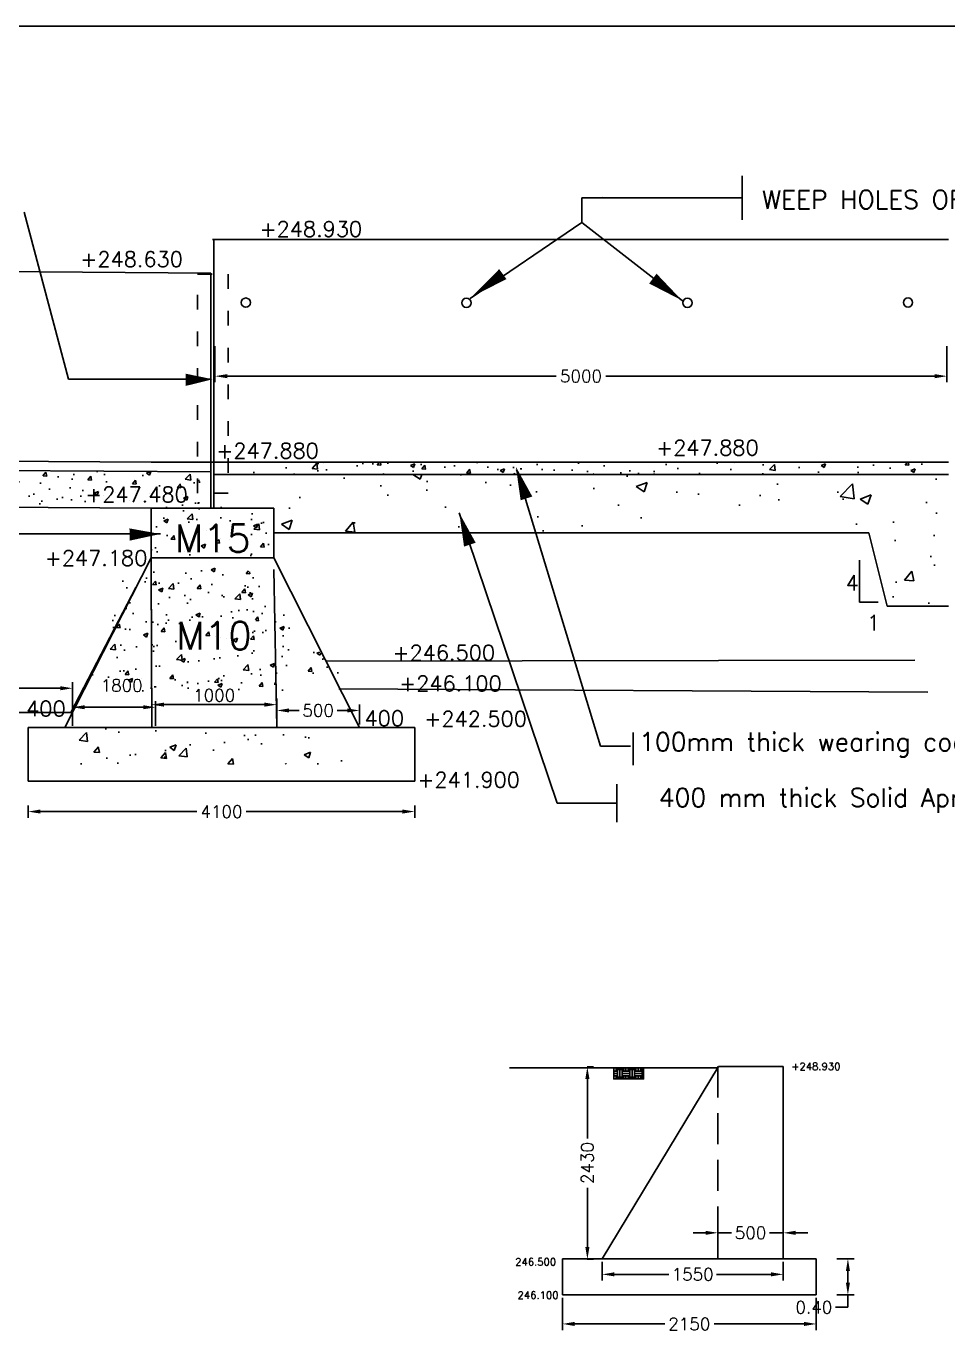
# Model space of a CAD drawing. Header units: inches. Extents: x 52682 to 53462, y 80994 to 81489.
# Drawn here: x 53153.9 to 53341.6, y 81222.1 to 81489.2 of the extents above; entities that cross this region are included whole.
import ezdxf

# ---------------------------------------------------------------- set-up
doc = ezdxf.new("R2010")
doc.units = ezdxf.units.IN
doc.header["$MEASUREMENT"] = 0
doc.linetypes.add('ACAD_ISO03W100', pattern=[30, 12, -18])
doc.linetypes.add('DASHED2', pattern=[9.525, 6.35, -3.175])
doc.layers.add('MEASUREMENT', color=7, linetype='Continuous')
doc.styles.add('rs', font='romans.shx')
doc.styles.get("Standard").update_dxf_attribs({"font": 'romans.shx'})
doc.dimstyles.new('ISO-25', dxfattribs={"dimtxt": 2.5, "dimasz": 2.5, "dimexe": 1.25, "dimexo": 0.625, "dimtad": 1, "dimtxsty": 'Standard', "dimcen": 2.5, "dimadec": 0, "dimazin": 0, "dimtfac": 1, "dimtmove": 0, "dimatfit": 3, "dimfxl": 1, "dimarcsym": 0})
pattern_1 = [(50, (53027.993, 82178.2555), (9.109233, -0.796954), [0.9525, -10.4775]), (355, (53027.993, 82178.2555), (-1.76214, 9.55283), [0.762, -8.382]), (100.451, (53028.752, 82178.189), (7.347125, 8.75583), [0.8095, -8.9045]), (46.1842, (53027.993, 82180.796), (13.55395, -2.10212), [1.42875, -15.71625]), (96.6356, (53029.122, 82180.62), (11.87021, 12.37128), [1.21425, -13.35675]), (351.184, (53027.993, 82180.796), (11.87023, 12.37126), [1.143, -12.573]), (21, (53029.263, 82180.1605), (7.580744, -5.113276), [0.9525, -10.4775]), (326, (53029.263, 82180.1605), (3.0901, 9.2094), [0.762, -8.382]), (71.4514, (53029.8945, 82179.734), (10.670825, 4.09614), [0.8095, -8.9045]), (37.5, (53027.9928, 82178.2555), (0.15443, 4.227752), [0, -8.2804, 0, -8.509, 0, -8.41375]), (7.5, (53027.9928, 82178.2555), (3.340983, 5.009029), [0, -4.8514, 0, -8.0899, 0, -3.20675]), (327.5, (53025.1607, 82178.2555), (6.77953, -0.286437), [0, -3.175, 0, -9.906, 0, -13.1445]), (317.5, (53023.8907, 82178.2555), (7.40646, 1.271325), [0, -4.1275, 0, -6.5786, 0, -9.3345])]

# ---------------------------------------------------------------- blocks, each defined once
blk = doc.blocks.new('*D279')
at = {"color": 0, "lineweight": -2, "transparency": 16777216}
for p, q in [((53163.3, 81346.52), (53163.3, 81351.54)), ((53165.8, 81350.29), (53177.7, 81350.29)), ((53180.2, 81346.52), (53180.2, 81351.54))]:
    blk.add_line(p, q, dxfattribs=at)
at = {"color": 0, "transparency": 16777216}
for points in [[(53165.8, 81350.71), (53165.8, 81349.88), (53163.3, 81350.29)], [(53177.7, 81350.71), (53177.7, 81349.88), (53180.2, 81350.29)]]:
    blk.add_solid(points, dxfattribs=at)
at = {"color": 0, "transparency": 16777216, "insert": (53173.31, 81354.73), "char_height": 2.5, "attachment_point": 5}
blk.add_mtext('1800', dxfattribs=at)
blk = doc.blocks.new('*D280')
at = {"color": 0, "lineweight": -2, "transparency": 16777216}
for p, q in [((53179.43, 81350.79), (53179.43, 81352.07)), ((53204.91, 81350.79), (53204.91, 81352.07)), ((53181.93, 81350.82), (53202.41, 81350.82))]:
    blk.add_line(p, q, dxfattribs=at)
at = {"color": 0, "transparency": 16777216}
for points in [[(53181.93, 81351.24), (53181.93, 81350.41), (53179.43, 81350.82)], [(53202.41, 81351.24), (53202.41, 81350.41), (53204.91, 81350.82)]]:
    blk.add_solid(points, dxfattribs=at)
at = {"color": 0, "transparency": 16777216, "insert": (53192.17, 81352.7), "char_height": 2.5, "attachment_point": 5}
blk.add_mtext('1000', dxfattribs=at)
blk = doc.blocks.new('*D293')
at = {"color": 0, "lineweight": -2, "transparency": 16777216}
for p, q in [((53268.16, 81276.99), (53269.45, 81276.99)), ((53268.2, 81274.49), (53268.2, 81262.39)), ((53268.2, 81240.23), (53268.2, 81252.33)), ((53268.16, 81237.73), (53269.45, 81237.73))]:
    blk.add_line(p, q, dxfattribs=at)
at = {"color": 0, "transparency": 16777216}
for points in [[(53267.79, 81274.49), (53268.62, 81274.49), (53268.2, 81276.99)], [(53267.79, 81240.23), (53268.62, 81240.23), (53268.2, 81237.73)]]:
    blk.add_solid(points, dxfattribs=at)
at = {"color": 0, "transparency": 16777216, "insert": (53268.2, 81257.36), "char_height": 2.5, "attachment_point": 5, "rotation": 90}
blk.add_mtext('2430', dxfattribs=at)
blk = doc.blocks.new('*D294')
at = {"color": 0, "lineweight": -2, "transparency": 16777216}
for p, q in [((53319.05, 81237.84), (53322.53, 81237.84)), ((53321.28, 81235.34), (53321.28, 81232.96)), ((53319.05, 81230.46), (53322.53, 81230.46)), ((53321.28, 81230.46), (53321.28, 81227.96)), ((53321.28, 81227.96), (53318.78, 81227.96))]:
    blk.add_line(p, q, dxfattribs=at)
at = {"color": 0, "transparency": 16777216}
for points in [[(53320.87, 81235.34), (53321.7, 81235.34), (53321.28, 81237.84)], [(53320.87, 81232.96), (53321.7, 81232.96), (53321.28, 81230.46)]]:
    blk.add_solid(points, dxfattribs=at)
at = {"color": 0, "transparency": 16777216, "insert": (53314.35, 81227.96), "char_height": 2.5, "attachment_point": 5}
blk.add_mtext('0.40', dxfattribs=at)
blk = doc.blocks.new('*D295')
at = {"color": 0, "lineweight": -2, "transparency": 16777216}
for p, q in [((53292.28, 81243.13), (53289.78, 81243.13)), ((53294.78, 81238.46), (53294.78, 81244.38)), ((53294.78, 81243.13), (53297.6, 81243.13)), ((53308.11, 81243.13), (53305.28, 81243.13)), ((53308.11, 81238.46), (53308.11, 81244.38)), ((53310.61, 81243.13), (53313.11, 81243.13))]:
    blk.add_line(p, q, dxfattribs=at)
at = {"color": 0, "transparency": 16777216}
for points in [[(53292.28, 81243.54), (53292.28, 81242.71), (53294.78, 81243.13)], [(53310.61, 81243.54), (53310.61, 81242.71), (53308.11, 81243.13)]]:
    blk.add_solid(points, dxfattribs=at)
at = {"color": 0, "transparency": 16777216, "insert": (53301.44, 81243.13), "char_height": 2.5, "attachment_point": 5}
blk.add_mtext('500', dxfattribs=at)
blk = doc.blocks.new('*D296')
at = {"color": 0, "lineweight": -2, "transparency": 16777216}
for p, q in [((53263.14, 81229.84), (53263.14, 81223.3)), ((53314.82, 81229.84), (53314.82, 81223.3)), ((53265.64, 81224.55), (53283.95, 81224.55)), ((53312.32, 81224.55), (53294.01, 81224.55))]:
    blk.add_line(p, q, dxfattribs=at)
at = {"color": 0, "transparency": 16777216}
for points in [[(53265.64, 81224.97), (53265.64, 81224.13), (53263.14, 81224.55)], [(53312.32, 81224.97), (53312.32, 81224.13), (53314.82, 81224.55)]]:
    blk.add_solid(points, dxfattribs=at)
at = {"color": 0, "transparency": 16777216, "insert": (53288.98, 81224.55), "char_height": 2.5, "attachment_point": 5}
blk.add_mtext('2150', dxfattribs=at)
blk = doc.blocks.new('*D297')
at = {"color": 0, "lineweight": -2, "transparency": 16777216}
for p, q in [((53271.2, 81237.21), (53271.2, 81233.41)), ((53308.11, 81237.21), (53308.11, 81233.41)), ((53273.7, 81234.66), (53284.8, 81234.66)), ((53305.61, 81234.66), (53294.5, 81234.66))]:
    blk.add_line(p, q, dxfattribs=at)
at = {"color": 0, "transparency": 16777216}
for points in [[(53273.7, 81235.08), (53273.7, 81234.25), (53271.2, 81234.66)], [(53305.61, 81235.08), (53305.61, 81234.25), (53308.11, 81234.66)]]:
    blk.add_solid(points, dxfattribs=at)
at = {"color": 0, "transparency": 16777216, "insert": (53289.65, 81234.66), "char_height": 2.5, "attachment_point": 5}
blk.add_mtext('1550', dxfattribs=at)
blk = doc.blocks.new('*D306')
at = {"color": 0, "lineweight": -2, "transparency": 16777216}
for p, q in [((53192.32, 81423.88), (53192.32, 81416.55)), ((53341.47, 81423.88), (53341.47, 81416.55)), ((53194.82, 81417.8), (53261.87, 81417.8)), ((53338.97, 81417.8), (53271.93, 81417.8))]:
    blk.add_line(p, q, dxfattribs=at)
at = {"color": 0, "transparency": 16777216}
for points in [[(53194.82, 81418.21), (53194.82, 81417.38), (53192.32, 81417.8)], [(53338.97, 81418.21), (53338.97, 81417.38), (53341.47, 81417.8)]]:
    blk.add_solid(points, dxfattribs=at)
at = {"color": 0, "transparency": 16777216, "insert": (53266.9, 81417.8), "char_height": 2.5, "attachment_point": 5}
blk.add_mtext('5000', dxfattribs=at)
blk = doc.blocks.new('*D325')
at = {"color": 0, "lineweight": -2, "transparency": 16777216}
for p, q in [((53154.26, 81327.71), (53154.26, 81330.27)), ((53233.03, 81327.71), (53233.03, 81330.27)), ((53156.76, 81329.02), (53188.62, 81329.02)), ((53230.53, 81329.02), (53198.68, 81329.02))]:
    blk.add_line(p, q, dxfattribs=at)
at = {"color": 0, "transparency": 16777216}
for points in [[(53156.76, 81329.44), (53156.76, 81328.61), (53154.26, 81329.02)], [(53230.53, 81329.44), (53230.53, 81328.61), (53233.03, 81329.02)]]:
    blk.add_solid(points, dxfattribs=at)
at = {"color": 0, "transparency": 16777216, "insert": (53193.65, 81329.02), "char_height": 2.5, "attachment_point": 5}
blk.add_mtext('4100', dxfattribs=at)
blk = doc.blocks.new('*D326')
at = {"color": 0, "lineweight": -2, "transparency": 16777216}
for p, q in [((53204.92, 81346.78), (53204.92, 81350.88)), ((53207.42, 81349.63), (53209.51, 81349.63)), ((53219.28, 81349.63), (53217.19, 81349.63)), ((53221.78, 81346.78), (53221.78, 81350.88))]:
    blk.add_line(p, q, dxfattribs=at)
at = {"color": 0, "transparency": 16777216}
for points in [[(53207.42, 81350.05), (53207.42, 81349.22), (53204.92, 81349.63)], [(53219.28, 81350.05), (53219.28, 81349.22), (53221.78, 81349.63)]]:
    blk.add_solid(points, dxfattribs=at)
at = {"color": 0, "transparency": 16777216, "insert": (53213.35, 81349.63), "char_height": 2.5, "attachment_point": 5}
blk.add_mtext('500', dxfattribs=at)
blk = doc.blocks.new('*D345')
at = {"color": 0, "lineweight": -2, "transparency": 16777216}
for p, q in [((52938.32, 81349.88), (52938.32, 81355.41)), ((53163.3, 81349.66), (53163.3, 81355.41)), ((52940.82, 81354.16), (53024.35, 81354.16)), ((53160.8, 81354.16), (53034.41, 81354.16))]:
    blk.add_line(p, q, dxfattribs=at)
at = {"color": 0, "transparency": 16777216}
for points in [[(52940.82, 81354.58), (52940.82, 81353.75), (52938.32, 81354.16)], [(53160.8, 81354.58), (53160.8, 81353.75), (53163.3, 81354.16)]]:
    blk.add_solid(points, dxfattribs=at)
at = {"color": 0, "transparency": 16777216, "insert": (53029.38, 81353.62), "char_height": 2.5, "attachment_point": 5}
blk.add_mtext('8000', dxfattribs=at)

msp = doc.modelspace()

# ---------------------------------------------------------------- hatches: boundary and pattern name
h = msp.add_hatch()
h.set_pattern_fill('AR-CONC', color=256, scale=0.05, style=0)
h.set_pattern_definition(pattern_1)
h.paths.add_polyline_path([(53341.801, 81400.251), (53192.113, 81400.251), (53192.113, 81397.751), (53341.801, 81397.751)])
h = msp.add_hatch()
h.set_pattern_fill('AR-CONC', color=256, scale=0.05, style=0)
h.set_pattern_definition([(50, (54545.792, 82178.2555), (9.109233, -0.796954), [0.9525, -10.4775]), (355, (54545.792, 82178.2555), (-1.76214, 9.55283), [0.762, -8.382]), (100.451, (54546.551, 82178.189), (7.347125, 8.755834), [0.8095, -8.9045]), (46.1842, (54545.792, 82180.796), (13.55395, -2.10212), [1.42875, -15.71625]), (96.6356, (54546.922, 82180.62), (11.87021, 12.37128), [1.21425, -13.35675]), (351.184, (54545.792, 82180.796), (11.87023, 12.37126), [1.143, -12.573]), (21, (54547.062, 82180.1605), (7.580744, -5.113276), [0.9525, -10.4775]), (326, (54547.062, 82180.1605), (3.0901, 9.2094), [0.762, -8.382]), (71.4514, (54547.694, 82179.734), (10.670825, 4.096143), [0.8095, -8.9045]), (37.5, (54545.7923, 82178.2555), (0.15443, 4.227752), [0, -8.2804, 0, -8.509, 0, -8.41375]), (7.5, (54545.7923, 82178.2555), (3.340983, 5.009029), [0, -4.8514, 0, -8.0899, 0, -3.20675]), (327.5, (54542.9602, 82178.2555), (6.77953, -0.286437), [0, -3.175, 0, -9.906, 0, -13.1445]), (317.5, (54541.69, 82178.2555), (7.40646, 1.271325), [0, -4.1275, 0, -6.5786, 0, -9.3345])])
edge = h.paths.add_edge_path()
edge.add_line((53054.676, 81399.24), (53054.676, 81391.904))
edge.add_line((53054.676, 81391.904), (53191.488, 81390.876))
edge.add_line((53191.488, 81390.876), (53191.488, 81398.292))
edge.add_line((53191.488, 81398.292), (53053.236, 81398.701))
h = msp.add_hatch()
h.set_pattern_fill('AR-CONC', color=256, scale=0.125, style=0)
h.set_pattern_definition([(50, (53027.993, 82178.256), (22.7731, -1.9924), [2.38125, -26.19375]), (355, (53027.993, 82178.256), (-4.40535, 23.8821), [1.905, -20.955]), (100.451, (53029.89, 82178.09), (18.3678, 21.8896), [2.02375, -22.26125]), (46.1842, (53027.993, 82184.606), (33.8849, -5.2553), [3.5719, -39.2906]), (96.6356, (53030.816, 82184.168), (29.6755, 30.9282), [3.0356, -33.3919]), (351.184, (53027.993, 82184.606), (29.6756, 30.9281), [2.8575, -31.4325]), (21, (53031.168, 82183.018), (18.95186, -12.7832), [2.38125, -26.19375]), (326, (53031.168, 82183.018), (7.72525, 23.0235), [1.905, -20.955]), (71.4514, (53032.747, 82181.953), (26.67706, 10.24036), [2.02375, -22.26125]), (37.5, (53027.993, 82178.2555), (0.386075, 10.56938), [0, -20.701, 0, -21.2725, 0, -21.03438]), (7.5, (53027.993, 82178.256), (8.35246, 12.52257), [0, -12.1285, 0, -20.22475, 0, -8.01688]), (327.5, (53020.9125, 82178.2555), (16.948824, -0.71609), [0, -7.9375, 0, -24.765, 0, -32.86125]), (317.5, (53017.738, 82178.256), (18.51615, 3.1783), [0, -10.31875, 0, -16.4465, 0, -23.33625])])
h.paths.add_polyline_path([(53325.551, 81385.876), (53329.301, 81370.876), (53341.801, 81370.876), (53341.801, 81385.876), (53341.801, 81397.751), (53192.113, 81397.751), (53192.113, 81390.876), (53204.301, 81390.876), (53204.301, 81385.876)])
h = msp.add_hatch()
h.set_pattern_fill('AR-CONC', color=256, scale=0.05, style=0)
h.set_pattern_definition(pattern_1)
h.paths.add_polyline_path([(53204.301, 81380.769), (53204.301, 81390.876), (53179.301, 81390.876), (53179.301, 81380.769)])
h = msp.add_hatch()
h.set_pattern_fill('AR-CONC', color=256, scale=0.05, style=0)
h.set_pattern_definition([(50, (54538.132, 82181.423), (9.109233, -0.796954), [0.9525, -10.4775]), (355, (54538.132, 82181.423), (-1.76214, 9.55283), [0.762, -8.382]), (100.451, (54538.891, 82181.3565), (7.347125, 8.755834), [0.8095, -8.9045]), (46.1842, (54538.132, 82183.963), (13.55395, -2.10212), [1.42875, -15.71625]), (96.6356, (54539.261, 82183.788), (11.87021, 12.37128), [1.21425, -13.35675]), (351.184, (54538.132, 82183.963), (11.87023, 12.37126), [1.143, -12.573]), (21, (54539.402, 82183.328), (7.580744, -5.113276), [0.9525, -10.4775]), (326, (54539.402, 82183.328), (3.0901, 9.2094), [0.762, -8.382]), (71.4514, (54540.034, 82182.902), (10.670825, 4.096143), [0.8095, -8.9045]), (37.5, (54538.132, 82181.423), (0.15443, 4.227752), [0, -8.2804, 0, -8.509, 0, -8.41375]), (7.5, (54538.132, 82181.423), (3.340983, 5.009029), [0, -4.8514, 0, -8.0899, 0, -3.20675]), (327.5, (54535.3, 82181.423), (6.77953, -0.286437), [0, -3.175, 0, -9.906, 0, -13.1445]), (317.5, (54534.03, 82181.423), (7.40646, 1.271325), [0, -4.1275, 0, -6.5786, 0, -9.3345])])
edge = h.paths.add_edge_path()
edge.add_line((53196.601, 81380.948), (53204.207, 81356.497))
edge.add_line((53204.207, 81356.497), (53218.097, 81356.497))
edge.add_line((53218.097, 81356.497), (53195.278, 81382.6))
h = msp.add_hatch()
h.set_pattern_fill('AR-CONC', color=256, scale=0.05, style=0)
h.set_pattern_definition([(50, (53022.4456, 82178.5195), (9.109233, -0.796954), [0.9525, -10.4775]), (355, (53022.446, 82178.519), (-1.76214, 9.55283), [0.762, -8.382]), (100.451, (53023.205, 82178.453), (7.347125, 8.75583), [0.8095, -8.9045]), (46.1842, (53022.446, 82181.06), (13.55395, -2.10212), [1.42875, -15.71625]), (96.6356, (53023.575, 82180.884), (11.87021, 12.37128), [1.21425, -13.35675]), (351.184, (53022.446, 82181.06), (11.87023, 12.37126), [1.143, -12.573]), (21, (53023.7156, 82180.4245), (7.580744, -5.113276), [0.9525, -10.4775]), (326, (53023.716, 82180.424), (3.0901, 9.2094), [0.762, -8.382]), (71.4514, (53024.347, 82179.998), (10.67082, 4.09614), [0.8095, -8.9045]), (37.5, (53022.4456, 82178.5195), (0.15443, 4.227752), [0, -8.2804, 0, -8.509, 0, -8.41375]), (7.5, (53022.4456, 82178.5195), (3.340983, 5.009029), [0, -4.8514, 0, -8.0899, 0, -3.20675]), (327.5, (53019.6135, 82178.5195), (6.77953, -0.286437), [0, -3.175, 0, -9.906, 0, -13.1445]), (317.5, (53018.3435, 82178.5195), (7.40646, 1.271325), [0, -4.1275, 0, -6.5786, 0, -9.3345])])
h.paths.add_polyline_path([(53198.754, 81378.64), (53198.754, 81353.64), (53206.254, 81353.64)])
h.paths.add_polyline_path([(53198.754, 81378.64), (53173.754, 81378.64), (53173.754, 81353.64), (53198.754, 81353.64)])
h.paths.add_polyline_path([(53173.754, 81378.64), (53166.254, 81353.64), (53173.754, 81353.64)])
h.paths.add_polyline_path([(53177.454, 81360.944), (53192.454, 81360.944), (53192.454, 81369.382), (53177.454, 81369.382)], flags=24)
h = msp.add_hatch()
h.set_pattern_fill('AR-CONC', color=256, scale=0.075, style=0)
h.set_pattern_definition([(50, (53027.993, 82171.037), (13.66385, -1.19543), [1.42875, -15.71625]), (355, (53027.993, 82171.037), (-2.64321, 14.32925), [1.143, -12.573]), (100.451, (53029.131, 82170.937), (11.02069, 13.13375), [1.21425, -13.35675]), (46.1842, (53027.993, 82174.847), (20.33093, -3.15317), [2.14312, -23.57437]), (96.6356, (53029.687, 82174.584), (17.8053, 18.5569), [1.82137, -20.03512]), (351.184, (53027.993, 82174.847), (17.80535, 18.5569), [1.7145, -18.8595]), (21, (53029.898, 82173.894), (11.37112, -7.66991), [1.42875, -15.71625]), (326, (53029.898, 82173.894), (4.63515, 13.8141), [1.143, -12.573]), (71.4514, (53030.845, 82173.255), (16.00624, 6.14421), [1.21425, -13.35675]), (37.5, (53027.9928, 82171.037), (0.231645, 6.341628), [0, -12.4206, 0, -12.7635, 0, -12.620625]), (7.5, (53027.993, 82171.037), (5.011475, 7.513543), [0, -7.2771, 0, -12.13485, 0, -4.810125]), (327.5, (53023.7446, 82171.037), (10.169295, -0.429656), [0, -4.7625, 0, -14.859, 0, -19.71675]), (317.5, (53021.84, 82171.037), (11.10969, 1.90699), [0, -6.19125, 0, -9.8679, 0, -14.00175])])
h.paths.add_polyline_path([(53219.301, 81338.658), (53219.301, 81346.158), (53211.801, 81346.158), (53204.301, 81346.158), (53179.301, 81346.158), (53171.801, 81346.158), (53164.301, 81346.158), (53164.301, 81338.658)])
h = msp.add_hatch()
h.set_pattern_fill('EARTH', color=256, scale=5, style=0)
h.set_pattern_definition([(0, (-915.8053, -6.0801), (1.25, 1.25), [1.25, -1.25]), (0, (-915.8053, -5.6113), (1.25, 1.25), [1.25, -1.25]), (0, (-915.8053, -5.1426), (1.25, 1.25), [1.25, -1.25]), (90, (-915.6491, -4.9863), (-1.25, 1.25), [1.25, -1.25]), (90, (-915.1803, -4.9863), (-1.25, 1.25), [1.25, -1.25]), (90, (-914.7116, -4.9863), (-1.25, 1.25), [1.25, -1.25])])
h.paths.add_polyline_path([(53273.56, 81276.75), (53279.644, 81276.75), (53279.644, 81274.504), (53273.56, 81274.504)])

# ---------------------------------------------------------------- linework, layer by layer
for p, q in [((53299.707, 81458.641), (53299.707, 81449.664)), ((53281.822, 81454.152), (53267.092, 81454.152)), ((53267.092, 81454.152), (53267.092, 81449.156)), ((53271.266, 81454.335), (53271.266, 81454.335)), ((53271.266, 81454.335), (53271.266, 81454.335)), ((53281.822, 81454.152), (53299.801, 81454.152)), ((53153.475, 81451.216), (53162.465, 81417.183)), ((53244.297, 81433.612), (53267.092, 81449.156)), ((53287.863, 81432.929), (53267.092, 81449.156)), ((53341.801, 81445.651), (53191.801, 81445.651)), ((53192.113, 81445.651), (53329.301, 81445.651)), ((53192.113, 81390.876), (53192.113, 81445.651)), ((53054.676, 81439.766), (53191.488, 81438.818)), ((53191.488, 81390.876), (53191.488, 81438.818)), ((53162.465, 81417.183), (53191.458, 81417.183)), ((52926.853, 81400.126), (53191.488, 81398.292)), ((52926.866, 81402.001), (53179.366, 81400.251)), ((53179.301, 81400.251), (53341.801, 81400.251)), ((53192.113, 81397.751), (53341.801, 81397.751)), ((53253.736, 81398.746), (53270.902, 81342.345)), ((52926.801, 81392.626), (53179.301, 81390.876)), ((53179.301, 81390.876), (53204.301, 81390.876)), ((53179.301, 81378.376), (53179.301, 81390.876)), ((53204.301, 81390.876), (53204.301, 81380.769)), ((53242.107, 81389.899), (53262.042, 81330.733)), ((53181.213, 81385.619), (53134.9, 81385.619)), ((53204.301, 81385.876), (53325.551, 81385.876)), ((53325.551, 81385.876), (53329.301, 81370.876)), ((53161.763, 81346.158), (53179.301, 81380.769)), ((53204.301, 81380.769), (53179.301, 81380.769)), ((53221.783, 81346.158), (53204.301, 81380.769)), ((53323.62, 81380.289), (53323.62, 81371.686)), ((53176.17, 81374.736), (53162.96, 81349.251)), ((53323.62, 81371.686), (53327.449, 81371.686)), ((53341.801, 81370.876), (53329.301, 81370.876)), ((53060.743, 81349.134), (53163.304, 81349.251)), ((53161.763, 81346.158), (53154.263, 81346.158)), ((53154.263, 81346.158), (53154.263, 81335.214)), ((53169.263, 81346.158), (53161.763, 81346.158)), ((53218.033, 81346.158), (53169.263, 81346.158)), ((53218.033, 81346.158), (53225.533, 81346.158)), ((53225.533, 81346.158), (53218.033, 81346.158)), ((53233.033, 81346.158), (53225.533, 81346.158)), ((53233.033, 81335.214), (53233.033, 81346.158)), ((53277.547, 81345.11), (53277.547, 81338.475)), ((53270.902, 81342.345), (53276.993, 81342.345)), ((53154.263, 81335.214), (53233.033, 81335.214)), ((53274.224, 81334.604), (53274.224, 81326.863)), ((53262.042, 81330.733), (53274.224, 81330.733)), ((53294.948, 81277.029), (53271.195, 81237.837)), ((53294.948, 81277.029), (53308.109, 81277.029)), ((53308.109, 81237.837), (53308.109, 81277.029)), ((53294.78, 81276.75), (53252.34, 81276.75)), ((53263.142, 81230.462), (53263.142, 81237.837)), ((53263.142, 81237.837), (53314.82, 81237.837)), ((53314.82, 81237.837), (53314.82, 81230.462)), ((53263.142, 81230.462), (53314.82, 81230.462)), ((53263.142, 81230.462), (53314.82, 81230.462)), ((53314.82, 81230.462), (53263.142, 81230.462))]:
    msp.add_line(p, q)
at = {"linetype": 'ACAD_ISO03W100', "ltscale": 5}
for p, q in [((53179.301, 81378.376), (53179.454, 81346.158)), ((53204.301, 81378.376), (53204.923, 81346.158))]:
    msp.add_line(p, q, dxfattribs=at)
at = {"linetype": 'ACAD_ISO03W100', "ltscale": 10}
for p, q in [((53214.907, 81359.706), (53342.094, 81359.867)), ((53217.576, 81354.038), (53342.437, 81353.34))]:
    msp.add_line(p, q, dxfattribs=at)
at = {"linetype": 'DASHED2'}
msp.add_line((53294.78, 81277.061), (53294.78, 81237.837), dxfattribs=at)
for points in [[(52682.478, 81489.155), (53461.655, 81489.155), (53461.655, 80993.934), (52682.478, 80993.934)], [(53273.56, 81276.75), (53279.644, 81276.75), (53279.644, 81274.504), (53273.56, 81274.504)]]:
    msp.add_lwpolyline(points, close=True)
for points in [[(53244.669, 81433.982, 0, 2.5, 0), (53250.97, 81438.609, 2.5, 2.5, 0)], [(53287.476, 81433.242, 0, 2.5, 0), (53281.546, 81437.683, 2.5, 2.5, 0)], [(53191.873, 81417.167, 0, 2.5, 0), (53186.35, 81417.057, 2.5, 2.5, 0)], [(53253.638, 81399.327, 0, 2.5, 0), (53255.788, 81392.873, 2.5, 2.5, 0)], [(53242.107, 81389.899, 0, 2.5, 0), (53244.257, 81383.445, 2.5, 2.5, 0)], [(53181.213, 81385.619, 0, 2.5, 0), (53174.931, 81385.509, 2.5, 2.5, 0)]]:
    msp.add_lwpolyline(points, format="xyseb")
at = {"linetype": 'ACAD_ISO03W100', "ltscale": 0.25}
msp.add_lwpolyline([(53188.751, 81438.607), (53195.017, 81438.607), (53195.017, 81393.913), (53188.751, 81393.913)], close=True, dxfattribs=at)
for centre in [(53198.607, 81432.802), (53243.562, 81432.755), (53288.588, 81432.755), (53333.535, 81432.821)]:
    msp.add_circle(centre, 0.938)

# ---------------------------------------------------------------- texts
for s, height, p in [('+248.930', 3.125, (53201.418, 81446.238)), ('+248.630', 3.125, (53164.895, 81440.079)), ('+247.880', 3.125, (53192.596, 81401.034)), ('+247.880', 3.125, (53282.204, 81401.646)), ('+247.480', 3.125, (53165.879, 81392.093)), ('M15', 5.625, (53184.124, 81381.895)), ('+247.180', 3.125, (53157.649, 81379.152)), ('4', 3.125, (53320.839, 81374.075)), ('M10', 5.625, (53184.407, 81362.087)), ('1', 3.125, (53325.147, 81365.95)), ('+246.500', 3.125, (53228.494, 81359.845)), ('+246.100', 3.125, (53229.849, 81353.58)), ('400', 3.125, (53153.868, 81348.448)), ('400', 3.125, (53222.804, 81346.478)), ('+242.500', 3.125, (53234.991, 81346.369)), ('+241.900', 3.125, (53233.566, 81333.923))]:
    msp.add_text(s, height=height).set_placement(p)
at = {"color": 0, "linetype": 'DASHED2', "ltscale": 0.2, "style": 'rs'}
for s, p in [('+248.930', (53309.737, 81276.321)), ('246.500', (53253.491, 81236.447)), ('246.100', (53253.976, 81229.68))]:
    msp.add_text(s, height=1.5, dxfattribs=at).set_placement(p)
at = {"layer": 'MEASUREMENT'}
for s, p in [('WEEP HOLES OF 75 DIA AT 1800 C/C', (53303.783, 81451.932)), ('100mm thick wearing coat in M20 with 20 M.S.A', (53278.757, 81341.373)), ('  400 mm thick Solid Apron in M15 with 40 M.S.A', (53277.619, 81329.994))]:
    msp.add_text(s, height=3.75, dxfattribs=at).set_placement(p)

# ---------------------------------------------------------------- dimensions: what is measured, and where the dimension line sits
for base, p1, p2, text, picture, middle in [((53341.469, 81417.797), (53192.323, 81424.502), (53341.469, 81424.502), '5000', '*D306', (53266.896, 81417.797)), ((53221.783, 81349.634), (53204.923, 81346.158), (53221.783, 81346.158), '500', '*D326', (53213.353, 81349.634)), ((53233.033, 81329.025), (53154.263, 81327.088), (53233.033, 81327.088), '4100', '*D325', (53193.648, 81329.025)), ((53308.109, 81243.128), (53294.78, 81237.837), (53308.109, 81237.837), '500', '*D295', (53301.444, 81243.128)), ((53308.109, 81234.662), (53271.195, 81237.837), (53308.109, 81237.837), '1550', '*D297', (53289.652, 81234.662)), ((53314.82, 81224.549), (53263.142, 81230.462), (53314.82, 81230.462), '2150', '*D296', (53288.981, 81224.549))]:
    dim = msp.add_linear_dim(base=base, p1=p1, p2=p2, text=text, dimstyle='ISO-25', override={"dimtad": 0, "dimtoh": 1})
    dim.commit()
    dim.dimension.update_dxf_attribs({"geometry": picture, "text_midpoint": middle})
for base, p1, p2, text, override, picture, middle in [((53163.304, 81354.164), (52938.324, 81349.251), (53163.304, 81349.03), '8000', {"dimtad": 0, "dimtoh": 1, "dimtmove": 2}, '*D345', (53029.384, 81353.621)), ((53180.202, 81350.294), (53163.304, 81345.891), (53180.202, 81345.891), '1800', {"dimtmove": 2}, '*D279', (53173.314, 81354.733))]:
    dim = msp.add_linear_dim(base=base, p1=p1, p2=p2, text=text, dimstyle='ISO-25', override=override)
    dim.commit()
    dim.dimension.update_dxf_attribs({"geometry": picture, "text_midpoint": middle, "dimtype": 160})
dim = msp.add_linear_dim(base=(53204.907, 81350.825), p1=(53179.435, 81350.167), p2=(53204.907, 81350.167), text='1000', dimstyle='ISO-25')
dim.commit()
dim.dimension.update_dxf_attribs({"geometry": '*D280', "text_midpoint": (53192.171, 81352.7)})
for base, p1, p2, text, picture, middle in [((53268.204, 81237.732), (53267.533, 81276.992), (53267.533, 81237.732), '2430', '*D293', (53268.204, 81257.362)), ((53321.282, 81230.462), (53318.428, 81237.837), (53318.428, 81230.462), '0.40', '*D294', (53314.348, 81227.962))]:
    dim = msp.add_linear_dim(base=base, p1=p1, p2=p2, angle=90, text=text, dimstyle='ISO-25', override={"dimtad": 0, "dimtoh": 1})
    dim.commit()
    dim.dimension.update_dxf_attribs({"geometry": picture, "text_midpoint": middle})

doc.saveas('drawing.dxf')
